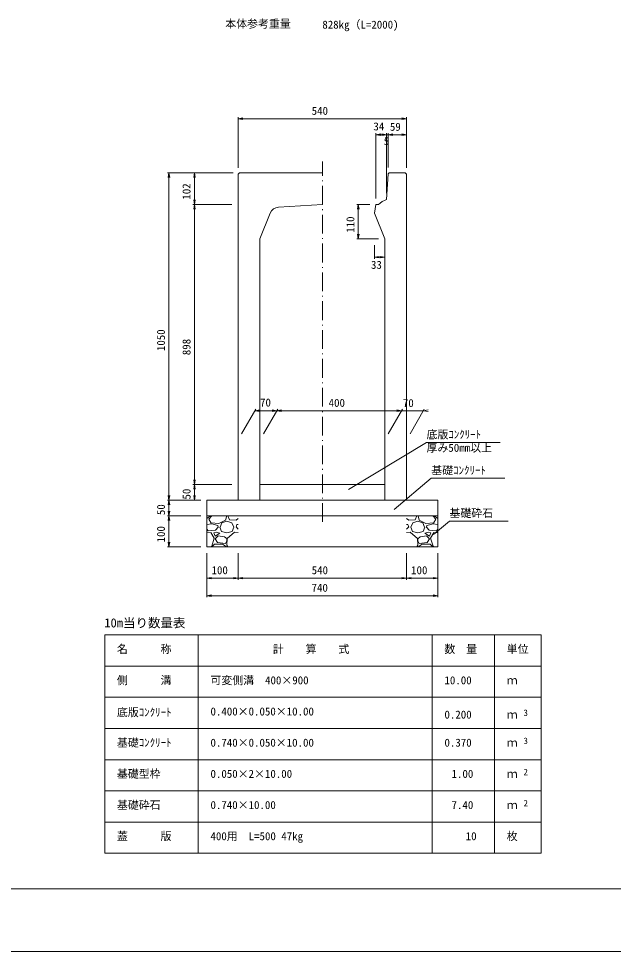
# Model space of a CAD drawing. Units: millimetres, scale not verified. Extents: x 0 to 84100, y 0 to 59400.
# Drawn here: x 20238 to 39307, y 0 to 29911 of the extents above; entities that cross this region are included whole.
import ezdxf
from ezdxf.enums import TextEntityAlignment as Align

# ---------------------------------------------------------------- set-up
doc = ezdxf.new("R2010")
doc.units = ezdxf.units.MM
doc.header["$LTSCALE"] = 100
doc.linetypes.add('DASHED_DOTTED', pattern=[9.25, 6, -1.5, 0.25, -1.5])
for name, color, linetype, lineweight in [('0_2', 7, 'Continuous', 9), ('D-STR-DIM', 7, 'Continuous', 18), ('D-STR-DIM（寸法）', 7, 'Continuous', 18), ('D-STR-HTXT（旗揚げ）', 4, 'Continuous', 18), ('D-STR-STRn（構造物）', 7, 'Continuous', 18), ('D-TTL(外枠）', 2, 'Continuous', 18), ('DEFPOINTS_3', 8, 'Continuous', 18), ('作図レイヤ', 1, 'Continuous', 18)]:
    doc.layers.add(name, color=color, linetype=linetype, lineweight=lineweight)
doc.layers.add('D-STR-TXT（文字）', color=7, linetype='Continuous')
doc.styles.add('ＭＳ ゴシック', font='')
doc.styles.get('ＭＳ ゴシック').set_extended_font_data('MS Gothic')

msp = doc.modelspace()

# ---------------------------------------------------------------- linework, layer by layer
at = {"layer": '0_2'}
for p, q in [((27276.6, 26700.6), (27426.6, 26725.6)), ((27426.6, 26675.6), (27276.6, 26700.6)), ((32526.6, 26725.6), (32676.6, 26700.6)), ((32676.6, 26700.6), (32526.6, 26675.6)), ((31696.6, 26187.3), (31846.6, 26212.3)), ((31846.6, 26162.3), (31696.6, 26187.3)), ((31886.6, 26212.3), (32036.6, 26187.3)), ((32036.6, 26187.3), (31886.6, 26162.3)), ((32084.8, 26187.3), (32234.8, 26212.3)), ((32234.8, 26162.3), (32084.8, 26187.3)), ((32526.6, 26212.3), (32676.6, 26187.3)), ((32676.6, 26187.3), (32526.6, 26162.3)), ((25031, 24817.9), (25056, 24967.9)), ((25056, 24967.9), (25081, 24817.9)), ((25850.1, 24817.9), (25875.1, 24967.9)), ((25875.1, 24967.9), (25900.1, 24817.9)), ((25875.1, 23947.9), (25850.1, 24097.9)), ((25850.1, 23797.9), (25875.1, 23947.9)), ((25900.1, 24097.9), (25875.1, 23947.9)), ((25875.1, 23947.9), (25900.1, 23797.9)), ((31104.4, 23797.9), (31129.4, 23947.9)), ((31129.4, 23947.9), (31154.4, 23797.9)), ((31129.4, 22847.9), (31104.4, 22997.9)), ((31154.4, 22997.9), (31129.4, 22847.9)), ((31645.6, 22262.8), (31795.6, 22287.8)), ((31795.6, 22237.8), (31645.6, 22262.8)), ((31826.6, 22287.8), (31976.6, 22262.8)), ((31976.6, 22262.8), (31826.6, 22237.8)), ((27817.5, 17336.6), (27967.5, 17361.6)), ((28367.5, 17361.6), (28517.5, 17336.6)), ((28517.5, 17336.6), (28667.5, 17361.6)), ((32367.5, 17361.6), (32517.5, 17336.6)), ((33217.5, 17336.6), (33367.5, 17361.6)), ((27967.5, 17311.6), (27817.5, 17336.6)), ((28517.5, 17336.6), (28367.5, 17311.6)), ((28667.5, 17311.6), (28517.5, 17336.6)), ((32517.5, 17336.6), (32367.5, 17311.6)), ((33367.5, 17311.6), (33217.5, 17336.6)), ((25875.1, 14967.9), (25850.1, 15117.9)), ((25850.1, 14817.9), (25875.1, 14967.9)), ((25900.1, 15117.9), (25875.1, 14967.9)), ((25875.1, 14967.9), (25900.1, 14817.9)), ((25056, 14467.9), (25031, 14617.9)), ((25031, 14317.9), (25056, 14467.9)), ((25081, 14617.9), (25056, 14467.9)), ((25056, 14467.9), (25081, 14317.9)), ((25875.1, 14467.9), (25850.1, 14617.9)), ((25900.1, 14617.9), (25875.1, 14467.9)), ((25056, 13967.9), (25031, 14117.9)), ((25081, 14117.9), (25056, 13967.9)), ((25031, 13817.9), (25056, 13967.9)), ((25056, 13967.9), (25081, 13817.9)), ((25056, 12967.9), (25031, 13117.9)), ((25081, 13117.9), (25056, 12967.9)), ((26276.6, 11967.9), (26426.6, 11992.9)), ((26426.6, 11942.9), (26276.6, 11967.9)), ((27126.6, 11992.9), (27276.6, 11967.9)), ((27276.6, 11967.9), (27126.6, 11942.9)), ((27276.6, 11967.9), (27426.6, 11992.9)), ((27426.6, 11942.9), (27276.6, 11967.9)), ((32526.6, 11992.9), (32676.6, 11967.9)), ((32676.6, 11967.9), (32526.6, 11942.9)), ((32676.6, 11967.9), (32826.6, 11992.9)), ((32826.6, 11942.9), (32676.6, 11967.9)), ((33526.6, 11992.9), (33676.6, 11967.9)), ((33676.6, 11967.9), (33526.6, 11942.9)), ((26276.6, 11405.6), (26426.6, 11430.6)), ((26426.6, 11380.6), (26276.6, 11405.6)), ((33526.6, 11430.6), (33676.6, 11405.6)), ((33676.6, 11405.6), (33526.6, 11380.6))]:
    msp.add_line(p, q, dxfattribs=at)
at = {"layer": '0_2', "lineweight": 18}
for p, q in [((27276.6, 26700.6), (27296.6, 26700.6)), ((32676.6, 26700.6), (32656.6, 26700.6)), ((31696.6, 26187.3), (31716.6, 26187.3)), ((32036.6, 26187.3), (32016.6, 26187.3)), ((32084.8, 26187.3), (32104.8, 26187.3)), ((32676.6, 26187.3), (32656.6, 26187.3)), ((25056, 24967.9), (25056, 24947.9)), ((25875.1, 24967.9), (25875.1, 24947.9)), ((25875.1, 23947.9), (25875.1, 23967.9)), ((25875.1, 23947.9), (25875.1, 23927.9)), ((31129.4, 23947.9), (31129.4, 23927.9)), ((31129.4, 22847.9), (31129.4, 22867.9)), ((31645.6, 22262.8), (31665.6, 22262.8)), ((31976.6, 22262.8), (31956.6, 22262.8)), ((27817.5, 17336.6), (27837.5, 17336.6)), ((28517.5, 17336.6), (28497.5, 17336.6)), ((28517.5, 17336.6), (28537.5, 17336.6)), ((32517.5, 17336.6), (32497.5, 17336.6)), ((33217.5, 17336.6), (33237.5, 17336.6)), ((25875.1, 14967.9), (25875.1, 14987.9)), ((25875.1, 14967.9), (25875.1, 14947.9)), ((25056, 14467.9), (25056, 14487.9)), ((25056, 14467.9), (25056, 14447.9)), ((25875.1, 14467.9), (25875.1, 14487.9)), ((25056, 13967.9), (25056, 13987.9)), ((25056, 13967.9), (25056, 13947.9)), ((25056, 12967.9), (25056, 12987.9)), ((26276.6, 11967.9), (26296.6, 11967.9)), ((27276.6, 11967.9), (27256.6, 11967.9)), ((27276.6, 11967.9), (27296.6, 11967.9)), ((32676.6, 11967.9), (32656.6, 11967.9)), ((32676.6, 11967.9), (32696.6, 11967.9)), ((33676.6, 11967.9), (33656.6, 11967.9)), ((26276.6, 11405.6), (26296.6, 11405.6)), ((33676.6, 11405.6), (33656.6, 11405.6))]:
    msp.add_line(p, q, dxfattribs=at)
at = {"layer": 'D-STR-DIM'}
for p, q in [((26276.6, 12767.9), (26276.6, 11355.6)), ((27276.6, 12767.9), (27276.6, 11917.9)), ((32676.6, 12767.9), (32676.6, 11917.9)), ((33676.6, 12767.9), (33676.6, 11355.6)), ((26296.6, 11967.9), (27256.6, 11967.9)), ((27296.6, 11967.9), (32656.6, 11967.9)), ((32696.6, 11967.9), (33656.6, 11967.9)), ((26296.6, 11405.6), (33656.6, 11405.6))]:
    msp.add_line(p, q, dxfattribs=at)
at = {"layer": 'D-STR-DIM（寸法）'}
for p, q in [((31696.6, 24147.9), (31696.6, 26237.3)), ((31716.6, 26187.3), (32016.6, 26187.3)), ((32036.6, 24314), (32036.6, 26237.3)), ((32084.8, 26187.3), (32036.6, 26187.3)), ((32084.8, 25137.9), (32084.8, 26237.3)), ((32104.8, 26187.3), (32656.6, 26187.3)), ((32676.6, 25127.9), (32676.6, 26237.3)), ((27116.6, 24967.9), (25006, 24967.9)), ((25056, 24947.9), (25056, 14487.9)), ((25875.1, 24947.9), (25875.1, 23967.9)), ((27076.6, 23947.9), (25825.1, 23947.9)), ((31496.6, 23947.9), (31079.4, 23947.9)), ((25875.1, 23927.9), (25875.1, 14987.9)), ((31129.4, 23927.9), (31129.4, 22867.9)), ((31776.6, 22847.9), (31079.4, 22847.9)), ((31645.6, 22647.9), (31645.6, 22212.8)), ((31976.6, 22647.9), (31976.6, 22212.8)), ((31665.6, 22262.8), (31956.6, 22262.8)), ((27388.4, 16593.3), (27846.4, 17386.6)), ((28088.4, 16593.3), (28546.4, 17386.6)), ((32088.4, 16593.3), (32546.4, 17386.6)), ((32788.4, 16593.3), (33246.4, 17386.6)), ((28497.5, 17336.6), (27837.5, 17336.6)), ((28537.5, 17336.6), (32497.5, 17336.6)), ((32517.5, 17336.6), (33217.5, 17336.6)), ((33237.5, 17336.6), (33257.5, 17336.6)), ((27076.6, 14967.9), (25825.1, 14967.9)), ((25875.1, 14487.9), (25875.1, 14947.9)), ((26076.6, 14467.9), (25006, 14467.9)), ((26076.6, 14467.9), (25006, 14467.9)), ((25056, 14447.9), (25056, 13987.9)), ((26076.6, 13967.9), (25006, 13967.9)), ((25056, 13947.9), (25056, 12987.9)), ((26076.6, 12967.9), (25006, 12967.9))]:
    msp.add_line(p, q, dxfattribs=at)
at = {"layer": 'D-STR-HTXT（旗揚げ）'}
for p, q in [((30813.6, 14814), (33316.6, 16320.7)), ((35676.4, 16320.7), (33316.6, 16320.7)), ((32277.4, 14169.8), (33469.1, 15171)), ((35828.9, 15171), (33469.1, 15171)), ((33544.4, 13370.7), (34052.7, 13796.9)), ((35939.1, 13796.9), (34052.7, 13796.9)), ((22996.7, 10147.1), (36996.7, 10147.1)), ((22996.7, 3147.1), (22996.7, 10147.1)), ((25996.7, 3147.1), (25996.7, 10147.1)), ((33496.7, 3147.1), (33496.7, 10147.1)), ((35496.7, 3147.1), (35496.7, 10147.1)), ((36996.7, 3147.1), (36996.7, 10147.1)), ((22996.7, 9147.1), (36996.7, 9147.1)), ((22996.7, 8147.1), (36996.7, 8147.1)), ((22996.7, 7147.1), (36996.7, 7147.1)), ((22996.7, 6147.1), (36996.7, 6147.1)), ((22996.7, 5147.1), (36996.7, 5147.1)), ((22996.7, 4147.1), (36996.7, 4147.1)), ((22996.7, 3147.1), (36996.7, 3147.1))]:
    msp.add_line(p, q, dxfattribs=at)
at = {"layer": 'D-STR-STRn（構造物）', "linetype": 'DASHED_DOTTED'}
msp.add_line((29976.6, 13771.5), (29976.6, 25331.5), dxfattribs=at)
at = {"layer": 'D-STR-STRn（構造物）'}
for p, q in [((27976.6, 14967.9), (31976.6, 14967.9)), ((26276.6, 14467.9), (33676.6, 14467.9)), ((26276.6, 14467.9), (26276.6, 12967.9)), ((33676.6, 14467.9), (33676.6, 12967.9)), ((26276.6, 13967.9), (33676.6, 13967.9)), ((26276.6, 13880.9), (26389.2, 13967.9)), ((26338.3, 13857.5), (26437.7, 13967.9)), ((26410.3, 13736.9), (26340.3, 13856.9)), ((26868.8, 13826.7), (26658.8, 13716.7)), ((26758.4, 13747.4), (26918.4, 13797.4)), ((26908.7, 13967.3), (26868.7, 13827.3)), ((26918, 13797.4), (27078, 13737.4)), ((26942.7, 13967.9), (26996.7, 13839.7)), ((26997.7, 13836.9), (27207.7, 13826.9)), ((27208.4, 13828.2), (27276.6, 13880.9)), ((32744.8, 13828.2), (32676.6, 13880.9)), ((32955.4, 13836.9), (32745.4, 13826.9)), ((33035.2, 13797.4), (32875.2, 13737.4)), ((33010.4, 13967.9), (32956.5, 13839.7)), ((33194.7, 13747.4), (33034.7, 13797.4)), ((33044.5, 13967.3), (33084.5, 13827.3)), ((33084.4, 13826.7), (33294.4, 13716.7)), ((33614.8, 13857.5), (33515.5, 13967.9)), ((33542.9, 13736.9), (33612.9, 13856.9)), ((33676.6, 13880.9), (33564, 13967.9)), ((26429.2, 13706.3), (26276.6, 13690.2)), ((26318, 13490.7), (26276.6, 13535.9)), ((26547.6, 13508), (26317.6, 13488)), ((26657.7, 13719.5), (26407.7, 13739.5)), ((26628, 13658), (26428, 13708)), ((26638.3, 13607.5), (26548.3, 13507.5)), ((26638.4, 13606.8), (26628.4, 13656.8)), ((26687.4, 13607.7), (26747.4, 13467.7)), ((26698.1, 13607.4), (26758.1, 13747.4)), ((26747.6, 13466.7), (26917.6, 13416.7)), ((26918.9, 13416.8), (27088.9, 13466.8)), ((27078.5, 13737.1), (27138.5, 13607.1)), ((27088, 13467.9), (27138, 13607.9)), ((27276.6, 13535.9), (27208, 13610.7)), ((27208.1, 13607.7), (27238.1, 13687.7)), ((27276.6, 13690.2), (27239.2, 13686.3)), ((32676.6, 13690.2), (32714, 13686.3)), ((32676.6, 13535.9), (32745.2, 13610.7)), ((32745.1, 13607.7), (32715.1, 13687.7)), ((32874.7, 13737.1), (32814.7, 13607.1)), ((32865.2, 13467.9), (32815.2, 13607.9)), ((33034.3, 13416.8), (32864.3, 13466.8)), ((33205.6, 13466.7), (33035.6, 13416.7)), ((33255.1, 13607.4), (33195.1, 13747.4)), ((33265.7, 13607.7), (33205.7, 13467.7)), ((33295.5, 13719.5), (33545.5, 13739.5)), ((33314.7, 13606.8), (33324.7, 13656.8)), ((33314.9, 13607.5), (33404.9, 13507.5)), ((33325.2, 13658), (33525.2, 13708)), ((33405.5, 13508), (33635.5, 13488)), ((33524, 13706.3), (33676.6, 13690.2)), ((33635.2, 13490.7), (33676.6, 13535.9)), ((26398.6, 13426.4), (26276.6, 13436.6)), ((26510.5, 13248), (26400.5, 13428)), ((26428.4, 12997.1), (26508.4, 13247.1)), ((26498, 13417.4), (26538, 13317.4)), ((26568.2, 13447), (26498.2, 13417)), ((26538, 13317.7), (26688, 13407.7)), ((26538, 13227.8), (26618, 13107.8)), ((26638.3, 13327.4), (26538.3, 13227.4)), ((26688.7, 13407.6), (26568.7, 13447.6)), ((26839.5, 13298), (26639.5, 13328)), ((26920.4, 13225.3), (26840.4, 13295.3)), ((26868.6, 13077.6), (26918.6, 13167.6)), ((26927.9, 13237.9), (26917.9, 13027.9)), ((26918.3, 13167.5), (26918.3, 13227.5)), ((27158.6, 13447.4), (26928.6, 13237.4)), ((27276.6, 13436.6), (27158.6, 13446.4)), ((32676.6, 13436.6), (32794.6, 13446.4)), ((32794.6, 13447.4), (33024.6, 13237.4)), ((33025.3, 13237.9), (33035.3, 13027.9)), ((33032.8, 13225.3), (33112.8, 13295.3)), ((33084.6, 13077.6), (33034.6, 13167.6)), ((33034.8, 13167.5), (33034.8, 13227.5)), ((33113.7, 13298), (33313.7, 13328)), ((33264.5, 13407.6), (33384.5, 13447.6)), ((33415.2, 13317.7), (33265.2, 13407.7)), ((33314.9, 13327.4), (33414.9, 13227.4)), ((33415.2, 13227.8), (33335.2, 13107.8)), ((33385, 13447), (33455, 13417)), ((33455.2, 13417.4), (33415.2, 13317.4)), ((33442.7, 13248), (33552.7, 13428)), ((33524.7, 12997.1), (33444.7, 13247.1)), ((33554.6, 13426.4), (33676.6, 13436.6)), ((26276.6, 12967.9), (33676.6, 12967.9)), ((26389.2, 12967.9), (26428.4, 12998.2)), ((26437.7, 12967.9), (26518.3, 13057.5)), ((26518.3, 13057.5), (26778.3, 13057.5)), ((26618.6, 13107), (26868.6, 13077)), ((26778, 13059.7), (26908, 12969.7)), ((26916.7, 13029.7), (26942.7, 12967.9)), ((33036.5, 13029.7), (33010.4, 12967.9)), ((33175.2, 13059.7), (33045.2, 12969.7)), ((33334.5, 13107), (33084.5, 13077)), ((33434.8, 13057.5), (33174.8, 13057.5)), ((33515.5, 12967.9), (33434.9, 13057.5)), ((33564, 12967.9), (33524.8, 12998.2))]:
    msp.add_line(p, q, dxfattribs=at)
at = {"layer": 'D-TTL(外枠）'}
msp.add_line((82000, 2000), (2500, 2000), dxfattribs=at)
at = {"layer": 'DEFPOINTS_3'}
msp.add_line((0, 0), (84000, 0), dxfattribs=at)
at = {"layer": '作図レイヤ', "color": 7}
for p, q in [((27276.6, 25127.9), (27276.6, 26750.6)), ((27296.6, 26700.6), (32656.6, 26700.6)), ((32676.6, 25127.9), (32676.6, 26750.6))]:
    msp.add_line(p, q, dxfattribs=at)
at = {"layer": '作図レイヤ'}
for p, q in [((27316.6, 24967.9), (27276.6, 24927.9)), ((27276.6, 24927.9), (27276.6, 14467.9)), ((29976.6, 24967.9), (27316.6, 24967.9)), ((32084.8, 24937.9), (32036.6, 24114)), ((32084.8, 24937.9), (32116.6, 24967.9)), ((32116.6, 24967.9), (32636.6, 24967.9)), ((32636.6, 24967.9), (32676.6, 24927.9)), ((32676.6, 24927.9), (32676.6, 14467.9)), ((29976.6, 23947.9), (28568.1, 23863.4)), ((31645.6, 23675.3), (31696.6, 23947.9)), ((31696.6, 23947.9), (31776.6, 23947.9)), ((28307.6, 23675.3), (27976.6, 22847.9)), ((31645.6, 23675.3), (31976.6, 22847.9)), ((27976.6, 22847.9), (27976.6, 14467.9)), ((31976.6, 22847.9), (31976.6, 14467.9)), ((27976.6, 14467.9), (27276.6, 14467.9)), ((32676.6, 14467.9), (31976.6, 14467.9))]:
    msp.add_line(p, q, dxfattribs=at)
for centre, radius, start, end in [((32329.3, 23369.5), 800, 111.465, 133.704), ((28586.1, 23563.9), 300, 93.43363, 158.19859)]:
    msp.add_arc(centre, radius, start, end, dxfattribs=at)

# ---------------------------------------------------------------- texts
at = {"layer": 'D-STR-DIM', "style": 'ＭＳ ゴシック'}
for s, p in [('100', (26422.1, 12017.9)), ('540', (29634.6, 12017.9)), ('100', (32822.1, 12017.9)), ('740', (29630.1, 11455.6))]:
    msp.add_text(s, height=256.6, dxfattribs=at).set_placement(p, align=Align.BOTTOM_LEFT)
at = {"layer": 'D-STR-DIM（寸法）', "style": 'ＭＳ ゴシック'}
for s, p in [('34', (31613.7, 26250.5)), ('59', (32141.8, 26238.5)), ('5', (31946.4, 25779.1)), ('33', (31535.9, 21811.5)), ('70', (27978.1, 17394.9)), ('400', (30178.2, 17386.6)), ('70', (32558.3, 17378.6))]:
    msp.add_text(s, height=256.6, dxfattribs=at).set_placement(p, align=Align.BOTTOM_LEFT)
for s, p in [('102', (25825.1, 24107)), ('110', (31079.4, 23043.4)), ('1050', (25006, 19249.7)), ('898', (25825.1, 19118.5)), ('50', (25826.9, 14489.6)), ('50', (25007.5, 13989.6)), ('100', (25006, 13113.4))]:
    msp.add_text(s, height=256.6, rotation=90, dxfattribs=at).set_placement(p, align=Align.BOTTOM_LEFT)
at = {"layer": 'D-STR-TXT（文字）', "style": 'ＭＳ ゴシック'}
for s, height, p in [('本体参考重量', 256.6, (26863.4, 29540.3)), ('828kg（L=2000)', 256.6, (29975.4, 29513.9)), ('底版ｺﾝｸﾘｰﾄ', 256.6, (33316.6, 16370.7)), ('厚み50mm以上', 256.6, (33316.6, 15943.5)), ('基礎ｺﾝｸﾘｰﾄ', 256.6, (33469.1, 15221)), ('基礎砕石', 256.6, (34052.7, 13846.9)), ('10m当り数量表', 293.3, (22985.8, 10299.6)), ('名\u3000\u3000\u3000称', 256.6, (23389, 9487.4)), ('計\u3000\u3000算\u3000\u3000式', 256.6, (28389.8, 9487.4)), ('数\u3000量', 256.6, (33889, 9487.4)), ('単位', 256.6, (35889, 9487.4)), ('側\u3000\u3000\u3000溝', 256.6, (23389, 8487.4)), ('可変側溝\u3000400×900', 256.6, (26389, 8487.4)), ('10.00', 256.6, (33891.7, 8487.4)), ('ｍ', 256.6, (35889, 8487.4)), ('底版ｺﾝｸﾘｰﾄ', 256.6, (23389, 7460.9)), ('0.400×0.050×10.00', 256.6, (26389, 7487.4)), ('0.200', 256.6, (33891.7, 7387.4)), ('ｍ', 256.6, (35889, 7387.4)), ('3', 205.3, (36429.2, 7487.9)), ('基礎ｺﾝｸﾘｰﾄ', 256.6, (23389, 6487.4)), ('0.740×0.050×10.00', 256.6, (26389, 6487.4)), ('0.370', 256.6, (33891.7, 6487.4)), ('ｍ', 256.6, (35889, 6487.4)), ('3', 205.3, (36429.2, 6587.9)), ('基礎型枠', 256.6, (23389, 5487.4)), ('0.050×2×10.00', 256.6, (26389, 5487.4)), ('1.00', 256.6, (34119.1, 5487.4)), ('ｍ', 256.6, (35889, 5487.4)), ('2', 205.3, (36429.2, 5587.9)), ('基礎砕石', 256.6, (23389, 4487.4)), ('0.740×10.00', 256.6, (26389, 4487.4)), ('7.40', 256.6, (34119.1, 4487.4)), ('2', 205.3, (36429.2, 4587.9)), ('ｍ', 256.6, (35889, 4487.4)), ('蓋\u3000\u3000\u3000版', 256.6, (23389, 3487.4)), ('400用\u3000L=500 47kg', 256.6, (26389, 3487.4)), ('10', 256.6, (34573.9, 3487.4)), ('枚', 256.6, (35889, 3487.4))]:
    msp.add_text(s, height=height, dxfattribs=at).set_placement(p, align=Align.BOTTOM_LEFT)
at = {"layer": '作図レイヤ', "color": 7, "style": 'ＭＳ ゴシック'}
msp.add_text('540', height=256.6, dxfattribs=at).set_placement((29634.6, 26750.6), align=Align.BOTTOM_LEFT)

doc.saveas('drawing.dxf')
